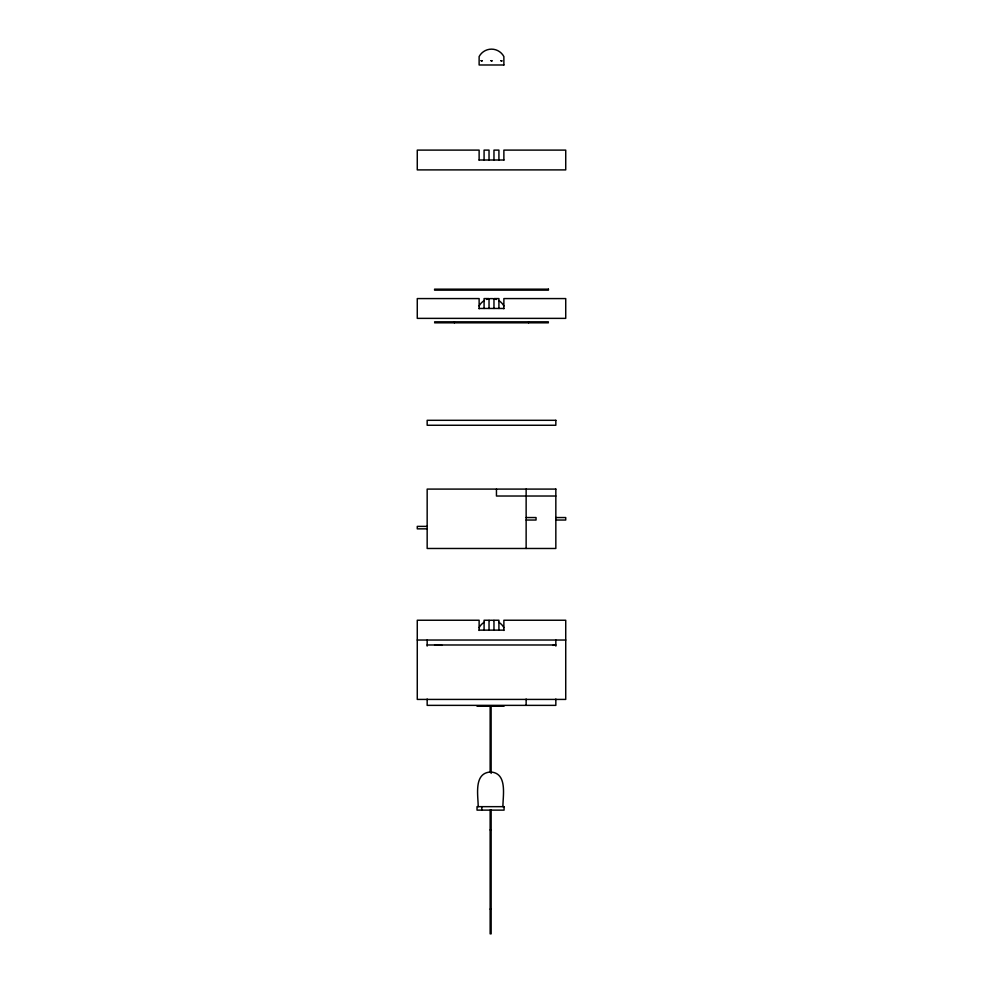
<?xml version="1.0" encoding="UTF-8"?>
<svg xmlns="http://www.w3.org/2000/svg" width="983" height="983" viewBox="0 0 983 983"><rect width="100%" height="100%" fill="white"/><g stroke="black" fill="none" stroke-linecap="round" stroke-linejoin="round"><path stroke-width="1.47" d="M552.864 645.376L555.837 644.983L427.163 644.983M479.126 160.008L503.874 160.008M479.126 308.465L503.874 308.465M434.584 321.822L548.416 321.822M434.584 322.817L548.416 322.817M555.837 496.022L496.452 496.022L496.452 489.092M526.138 517.549L536.042 517.549L536.042 520.032L526.138 520.032M555.837 517.549L565.729 517.549L565.729 520.032L555.837 520.032M427.163 526.384L417.271 526.384L417.271 528.854L427.163 528.854M479.126 630.14L503.874 630.14M417.271 640.031L565.729 640.031M477.025 706.212L504.07 706.212M490.148 829.922L491.119 829.922M490.148 909.103L491.119 909.103M434.584 644.983L442.018 645.315M555.837 640.031L555.837 646.077M555.837 699.024L555.837 705.364L427.163 705.364L427.163 699.024M528.621 321.822L528.621 322.817M526.138 489.092L526.138 548.477M526.138 699.024L526.138 705.364M503.874 160.18L503.874 150.104L565.729 150.104L565.729 169.899L417.271 169.899L417.271 150.104L479.126 150.104L479.126 160.18M503.874 308.797L503.874 298.574L565.729 298.574L565.729 318.369L417.271 318.369L417.271 298.574L479.126 298.574L479.126 308.797M503.874 630.472L503.874 620.236L565.729 620.236L565.729 699.417L417.271 699.417L417.271 620.236L479.126 620.236L479.126 630.472M502.915 806.662C502.854 795.677 507.744 772.957 490.554 771.999C473.351 772.957 478.242 795.677 478.18 806.662M498.922 160.008L498.922 150.104L493.97 150.104L493.97 160.008M498.922 308.465L498.922 298.574L493.97 298.574L493.97 308.465M498.922 630.14L498.922 620.236L493.97 620.236L493.97 630.14M491.119 706.212L491.144 773.412M491.144 810.066L491.144 933.85L490.148 933.85L490.136 810.066M490.148 706.212L490.136 771.888M489.03 160.008L489.03 150.104L484.078 150.104L484.078 160.008M489.03 308.465L489.03 298.574L484.078 298.574L484.078 308.465M489.03 630.14L489.03 620.236L484.078 620.236L484.078 630.14M481.805 806.662L481.805 810.127M454.379 321.822L454.379 322.817M427.163 640.031L427.163 646.077M479.126 305.996A14.02 14.02 0 0 1 484.287 300.565M486.56 299.471A14.02 14.02 0 0 1 496.44 299.471M498.713 300.565A14.02 14.02 0 0 1 503.874 305.996M479.126 627.658A14.02 14.02 0 0 1 484.287 622.239M488.993 620.47A14.02 14.02 0 0 1 494.007 620.47M498.713 622.239A14.02 14.02 0 0 1 503.874 627.658M481.129 60.676L482.075 60.885L481.129 60.676M491.021 60.676L491.979 60.885L491.021 60.676M500.925 60.7L501.871 60.909L500.925 60.7M503.874 64.989L479.126 64.989L479.126 56.572A14.02 14.02 0 0 1 503.874 56.572L503.874 64.989M548.416 289.162L434.584 289.162L434.584 290.157L548.416 290.157L548.416 289.162M555.837 420.306L427.163 420.306L427.163 425.258L555.837 425.258L555.837 420.306M555.837 489.092L427.163 489.092L427.163 548.477L555.837 548.477L555.837 489.092M504.07 806.662L477.025 806.662L477.025 810.127L504.07 810.127L504.07 806.662"/></g></svg>
